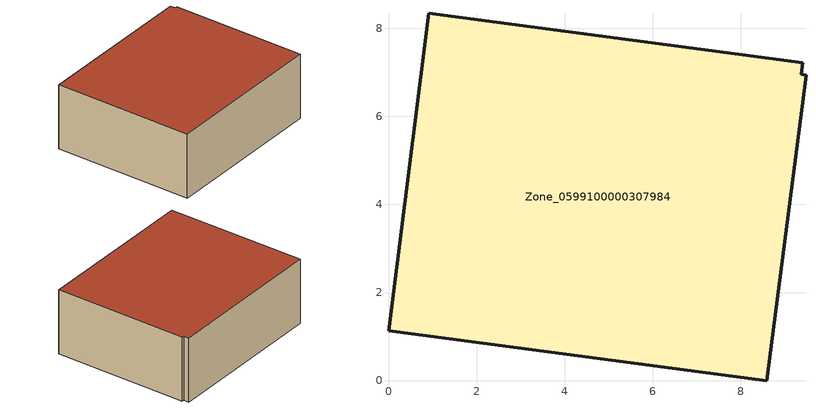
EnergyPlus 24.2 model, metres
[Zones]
Zone_0599100000307984
 floor ground (C_G): 8.6,0 0,1.13 0.92,8.34 9.41,7.22 9.38,6.96 9.48,6.94 z0
 wall outside (C_F): 0,1.13 8.6,0 9.48,6.94 9.38,6.96 9.41,7.22 0.92,8.34 0,1.13 z0:3.42
 roof outside (C_R): 9.41,7.22 0.92,8.34 0,1.13 8.6,0 9.48,6.94 9.38,6.96 z3.42
[BUILDING]
Pand.0599100000307984: North Axis=0; Terrain=City; Loads Convergence Tolerance Value=0.04; Temperature Convergence Tolerance Value=0.4; Solar Distribution=FullExterior; Maximum Number of Warmup Days=25; Minimum Number of Warmup Days=1
[Site:Location]
Rotterdam.The.Hague.AP_ZH_NLD Design_Conditions: Latitude=51.96; Longitude=4.45; Time Zone=1; Elevation=-4.5
[SITE:GROUNDTEMPERATURE:BUILDINGSURFACE]
18, 18, 18, 18, 18, 18, 18, 18, 18, 18, 18, 18
[MATERIAL] Thermal Absorptance=0.9; Solar Absorptance=0.7; Visible Absorptance=0.7
Name | Roughness | Thickness | Conductivity | Density | Specific Heat
G.TI.1946-1964 | MediumSmooth | 0.15 | 1 | 540 | 1210
F.TI.1946-1964 | Rough | 0.3 | 0.857143 | 1920 | 840
R.TI.1946-1964 | MediumRough | 0.2 | 0.277778 | 1500 | 1000
[CONSTRUCTION]
C_G: G.TI.1946-1964
C_F: F.TI.1946-1964
C_R: R.TI.1946-1964
[ZONE]
Zone_0599100000307984: Type=1; Multiplier=1; Ceiling Height=Autocalculate; Volume=Autocalculate; Floor Area=autocalculate; Part of Total Floor Area=Yes
[ZONEINFILTRATION:DESIGNFLOWRATE]
Infil_Zone_0599100000307984: Zone or ZoneList or Space or SpaceList=Zone_0599100000307984; Schedule=AlwaysOn; Design Flow Rate Calculation Method=Flow/Area; Flow Rate per Floor Area=0.003; Constant Term Coefficient=1; Temperature Term Coefficient=0; Velocity Term Coefficient=0; Velocity Squared Term Coefficient=0
[HVACTEMPLATE:ZONE:IDEALLOADSAIRSYSTEM]
Zone_0599100000307984: Maximum Heating Supply Air Temperature=50; Minimum Cooling Supply Air Temperature=13; Maximum Heating Supply Air Humidity Ratio=0.0156; Minimum Cooling Supply Air Humidity Ratio=0.0077; Heating Limit=NoLimit; Cooling Limit=NoLimit; Dehumidification Control Type=ConstantSensibleHeatRatio; Cooling Sensible Heat Ratio=0.7; Dehumidification Setpoint=60; Humidification Control Type=None; Humidification Setpoint=30; Outdoor Air Method=None; Outdoor Air Flow Rate per Person=0.00944; Outdoor Air Flow Rate per Zone Floor Area=0; Outdoor Air Flow Rate per Zone=0; Demand Controlled Ventilation Type=None; Outdoor Air Economizer Type=NoEconomizer; Heat Recovery Type=None; Sensible Heat Recovery Effectiveness=0.7; Latent Heat Recovery Effectiveness=0.65
[ZONECONTROL:THERMOSTAT]
ThermostatControl_Zone_0599100000307984: Zone or ZoneList=Zone_0599100000307984; Control Type Schedule=DualSetpointControlType; Control 1=Thermostat_Zone_0599100000307984; Temperature Difference Between Cutout And Setpoint=0
[THERMOSTATSETPOINT:DUALSETPOINT]
Thermostat_Zone_0599100000307984: Heating Setpoint Temperature Schedule=HeatingSetpoint_Zone_0599100000307984; Cooling Setpoint Temperature Schedule=CoolingSetpoint_Zone_0599100000307984
[SCHEDULE:COMPACT]
HeatingSetpoint_Zone_0599100000307984: Through: 12/31, For: AllDays, Until: 24:00, 21
CoolingSetpoint_Zone_0599100000307984: Through: 12/31, For: AllDays, Until: 24:00, 24
DualSetpointControlType: Through: 12/31, For: AllDays, Until: 24:00, 4
AlwaysOn: Through: 12/31, For: AllDays, Until: 24:00, 1
